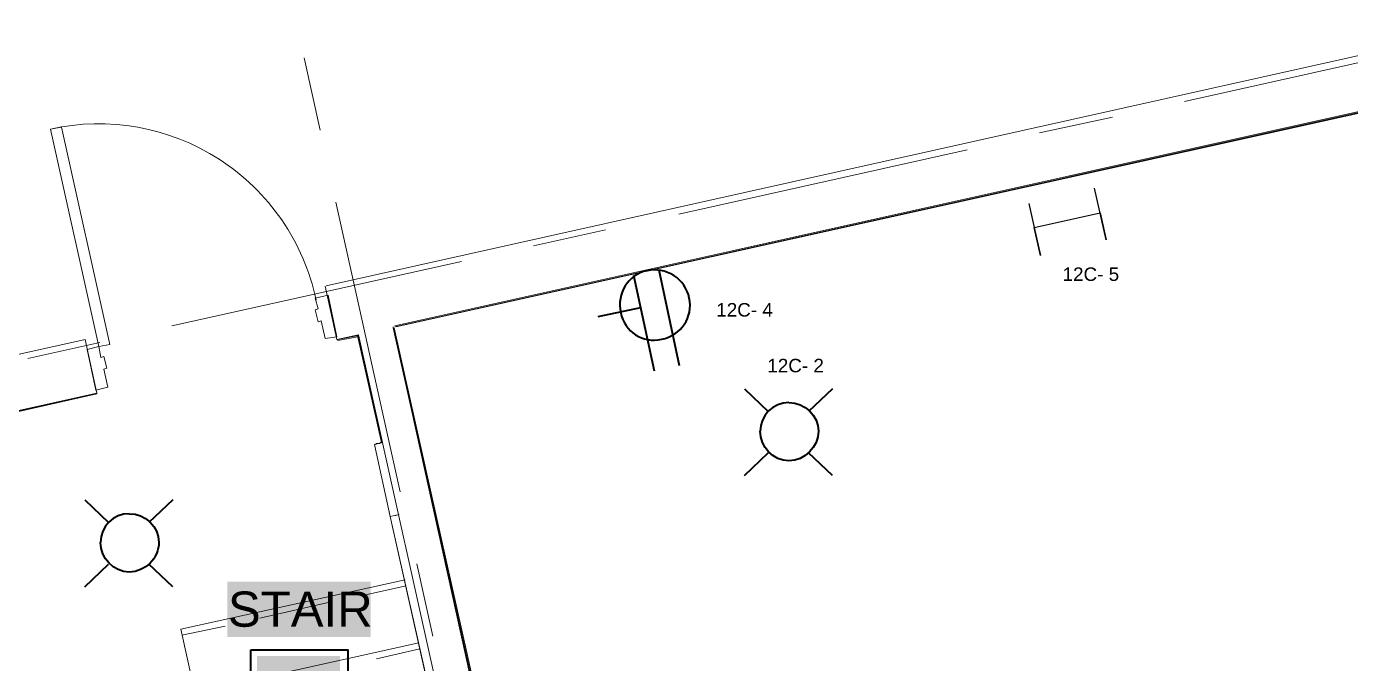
# Model space of a CAD drawing. Header units: inches. Extents: x 14.2 to 49.7, y 0.3 to 22.9.
# Drawn here: x 38.952 to 41.186, y 13.397 to 14.471 of the extents above; entities that cross this region are included whole.
import ezdxf

# ---------------------------------------------------------------- set-up
doc = ezdxf.new("R2010")
doc.units = ezdxf.units.IN
doc.header["$MEASUREMENT"] = 0
doc.layers.add('PDF2_Geometry', color=7, linetype='Continuous')
doc.layers.add('PDF_Text', color=7, linetype='Continuous')
doc.layers.add('PDF_Geometry', color=7, linetype='Continuous', true_color=0x777777)
doc.layers.add('PDF_Solid Fills', color=7, linetype='Continuous', true_color=0xffffff)
doc.styles.add('PDF Arial', font='arial.ttf')

msp = doc.modelspace()

# ---------------------------------------------------------------- linework, layer by layer
msp.add_lwpolyline([(40.6431, 14.1725), (40.6523, 14.1321), (40.6629, 14.0853), (40.6523, 14.1321), (40.7634, 14.1573), (40.7737, 14.1117), (40.754, 14.1988)])
at = {"layer": 'PDF2_Geometry', "lineweight": 35}
for points in [[(40.0539, 13.8991), (40.0193, 14.0604)], [(40.0115, 13.89), (39.9769, 14.0514)], [(39.9168, 13.9822), (39.9885, 13.9976)], [(40.1634, 13.8605), (40.2034, 13.8222)], [(40.3117, 13.8605), (40.2717, 13.8222)], [(40.1634, 13.7138), (40.2034, 13.7522)], [(40.3117, 13.7138), (40.2717, 13.7522)], [(39.0503, 13.673), (39.0903, 13.6346)], [(39.1986, 13.673), (39.1586, 13.6346)], [(39.0503, 13.5263), (39.0903, 13.5646)], [(39.1986, 13.5263), (39.1586, 13.5646)]]:
    msp.add_lwpolyline(points, dxfattribs=at)
for centre, radius, start, end in [((40.0118, 14.0011), 0.0597, 11.8469, 102.3264), ((40.2384, 13.7888), 0.0484, 90.0411, 179.9589), ((39.1253, 13.6013), 0.0484, 90.0411, 179.9589)]:
    msp.add_arc(centre, radius, start, end, dxfattribs=at)
for points in [[(39.9991, 14.0595), (39.9665, 14.0525), (39.9476, 14.0212), (39.9546, 13.9886)], [(40.0238, 13.9438), (40.0564, 13.9508), (40.0773, 13.9808), (40.0703, 14.0134)], [(39.9546, 13.9886), (39.9616, 13.956), (39.9912, 13.9368), (40.0238, 13.9438)], [(40.2384, 13.8372), (40.265, 13.8372), (40.2883, 13.8155), (40.2883, 13.7888)], [(40.2384, 13.7388), (40.2117, 13.7388), (40.19, 13.7622), (40.19, 13.7888)], [(40.2883, 13.7888), (40.2883, 13.7622), (40.265, 13.7388), (40.2384, 13.7388)], [(39.1253, 13.6496), (39.152, 13.6496), (39.1753, 13.628), (39.1753, 13.6013)], [(39.1253, 13.5513), (39.0986, 13.5513), (39.077, 13.5746), (39.077, 13.6013)], [(39.1753, 13.6013), (39.1753, 13.5746), (39.152, 13.5513), (39.1253, 13.5513)]]:
    msp.add_open_spline(points, degree=3, dxfattribs=at)
at = {"layer": 'PDF_Geometry', "lineweight": 9}
for points in [[(39.5732, 13.9663), (41.845, 14.4713), (41.845, 14.4696), (39.5732, 13.9646), (41.845, 14.4696)], [(41.845, 14.4679), (39.575, 13.9646)], [(40.9059, 14.345), (41.3925, 14.4533)], [(39.4474, 14.2965), (39.4207, 14.4182)], [(40.6612, 14.2918), (40.7845, 14.3185)], [(40.0527, 14.155), (40.5393, 14.2633)], [(39.5824, 13.6866), (39.4741, 14.1749)], [(39.8074, 14.1015), (39.9291, 14.1282)], [(39.1974, 13.9665), (39.6857, 14.0749)], [(39.4607, 14.0182), (39.4391, 14.0132), (39.4441, 13.9949), (39.4391, 13.9932), (39.4441, 13.9732), (39.4491, 13.9749), (39.4557, 13.9449), (39.4757, 13.9482)], [(39.7557, 13.1349), (40.1157, 13.2149), (39.7541, 13.1349), (39.7541, 13.1332), (39.5707, 13.9649), (39.7557, 13.1349), (39.5707, 13.9632)], [(39.6591, 13.2299), (39.5657, 13.6449), (39.5391, 13.7666), (39.5524, 13.7699), (39.5124, 13.9499), (39.4774, 13.9432), (39.4757, 13.9432)], [(39.5107, 13.9482), (39.4774, 13.9415), (39.4774, 13.9432), (39.5124, 13.9499)], [(39.5107, 13.9515), (39.5524, 13.7699), (39.5124, 13.9515)], [(39.5507, 13.7699), (39.5107, 13.9499)], [(39.7574, 13.1366), (39.5724, 13.9632)], [(38.9541, 13.9116), (39.0758, 13.9382)], [(39.0541, 13.9265), (39.0741, 13.9315), (39.0774, 13.9132), (39.0824, 13.9149), (39.0874, 13.8949), (39.0824, 13.8932), (39.0891, 13.8632), (39.0691, 13.8582)], [(38.7858, 13.7899), (39.0708, 13.8532), (39.0708, 13.8516), (38.7041, 13.7716), (38.8491, 13.1216)], [(39.2641, 13.2166), (38.8508, 13.1249), (38.8508, 13.1232), (38.8491, 13.1232), (38.7058, 13.7716), (39.0708, 13.8516), (38.7074, 13.7699), (38.8508, 13.1249), (38.8508, 13.1232), (38.8491, 13.1232), (38.7058, 13.7732)], [(39.0708, 13.8516), (39.0708, 13.8516)], [(39.5657, 13.6449), (39.5807, 13.6482), (39.5657, 13.6449), (39.5391, 13.7666), (39.5657, 13.6449), (39.7374, 12.8749), (39.7524, 12.8866), (39.6724, 13.2482)], [(39.6374, 13.4432), (39.6107, 13.5649)], [(39.5907, 13.5382), (39.2124, 13.4549), (39.2357, 13.3482), (39.2591, 13.2416), (39.6374, 13.3249)], [(39.5924, 13.5282), (39.5191, 13.5116)], [(39.4607, 13.4999), (39.3457, 13.4732)], [(39.2874, 13.4599), (39.2141, 13.4449)], [(39.6141, 13.4316), (39.2357, 13.3482)], [(39.6157, 13.4216), (39.5424, 13.4049)]]:
    msp.add_lwpolyline(points, dxfattribs=at)
at = {"layer": 'PDF_Geometry', "lineweight": 18}
for points in [[(39.4575, 14.0341), (41.3442, 14.4542)], [(39.5732, 13.9662), (41.3649, 14.3645), (41.345, 14.4546)], [(39.4557, 14.0332), (39.4757, 13.9432), (39.5124, 13.9515), (39.6691, 13.2466)], [(38.5408, 13.0366), (38.5491, 13.0049), (38.8358, 13.0683), (39.2274, 13.1549), (39.4257, 12.2683), (39.3841, 12.26), (39.3957, 12.2116), (39.4357, 12.22), (39.5457, 11.7266), (39.5941, 11.7366), (39.4841, 12.2316), (39.8807, 12.3199), (40.099, 11.335), (40.1524, 11.3467), (39.9274, 12.3549), (39.7691, 13.0649), (40.1307, 13.1449), (40.1157, 13.2149), (39.7541, 13.1332), (39.5707, 13.9649)], [(39.7491, 12.8849), (39.8657, 12.3666), (39.4724, 12.28), (39.2657, 13.2149), (39.2174, 13.2032), (38.8491, 13.1216), (38.7041, 13.7716), (39.0708, 13.8532), (39.0508, 13.9432), (38.6308, 13.8499), (38.6508, 13.7599), (38.6558, 13.7616), (38.8008, 13.1116), (38.5374, 13.0533), (38.5391, 13.0483)]]:
    msp.add_lwpolyline(points, dxfattribs=at)
at = {"layer": 'PDF_Geometry', "lineweight": 13}
for points in [[(38.9924, 14.2982), (39.0108, 14.3015), (39.0924, 13.9349), (39.0741, 13.9315)], [(39.4557, 13.9449), (39.4491, 13.9749), (39.4441, 13.9732), (39.4391, 13.9932), (39.4441, 13.9949), (39.4391, 14.0132), (39.4607, 14.0182), (39.4757, 13.9482)], [(39.0691, 13.8582), (39.0541, 13.9265), (39.0741, 13.9315), (39.0774, 13.9132), (39.0824, 13.9149), (39.0874, 13.8949), (39.0824, 13.8932), (39.0891, 13.8632)]]:
    msp.add_lwpolyline(points, close=True, dxfattribs=at)
at = {"layer": 'PDF_Geometry', "lineweight": 9}
for points in [[(39.5524, 13.7699), (39.5507, 13.7699), (39.5491, 13.7699), (39.5474, 13.7682), (39.5457, 13.7682), (39.5441, 13.7682), (39.5424, 13.7682), (39.5407, 13.7666), (39.5424, 13.7682), (39.5441, 13.7682), (39.5457, 13.7682), (39.5474, 13.7682), (39.5491, 13.7699), (39.5507, 13.7699)], [(39.5524, 13.7699), (39.5507, 13.7699), (39.5491, 13.7699), (39.5474, 13.7682), (39.5457, 13.7682), (39.5441, 13.7682), (39.5424, 13.7682), (39.5407, 13.7666), (39.5424, 13.7682), (39.5441, 13.7682), (39.5457, 13.7682), (39.5474, 13.7682), (39.5491, 13.7699), (39.5507, 13.7699)], [(39.5741, 13.6466), (39.5757, 13.6466)]]:
    msp.add_lwpolyline(points, close=True, dxfattribs=at)
at = {"layer": 'PDF_Geometry', "color": 7, "lineweight": 35}
msp.add_lwpolyline([(39.3307, 13.4199), (39.4941, 13.4199), (39.4941, 13.3066), (39.3307, 13.3066)], close=True, dxfattribs=at)
at = {"layer": 'PDF_Geometry', "lineweight": 9}
msp.add_arc((39.0739, 13.9322), 0.375, 11.9572, 102.5508, dxfattribs=at)
at = {"layer": 'PDF_Solid Fills', "lineweight": 35, "transparency": 33554559}
for points in [[(39.2907, 13.4416), (39.5324, 13.4416), (39.2907, 13.5349), (39.5324, 13.5349)], [(39.3407, 13.3166), (39.4807, 13.3166), (39.3407, 13.4099), (39.4807, 13.4099)]]:
    msp.add_solid(points, dxfattribs=at)

# ---------------------------------------------------------------- texts
at = {"layer": 'PDF_Text', "attachment_point": 4, "style": 'PDF Arial'}
for s, insert, char_height in [('12C- 5', (40.7002, 14.0534), 0.02276), ('12C- 4', (40.1158, 13.9933), 0.02276), ('12C- 2', (40.202, 13.8993), 0.02276), ('STAIR', (39.2918, 13.4883), 0.05939)]:
    msp.add_mtext(s, dxfattribs=dict(at, insert=insert, char_height=char_height))

doc.saveas('drawing.dxf')
